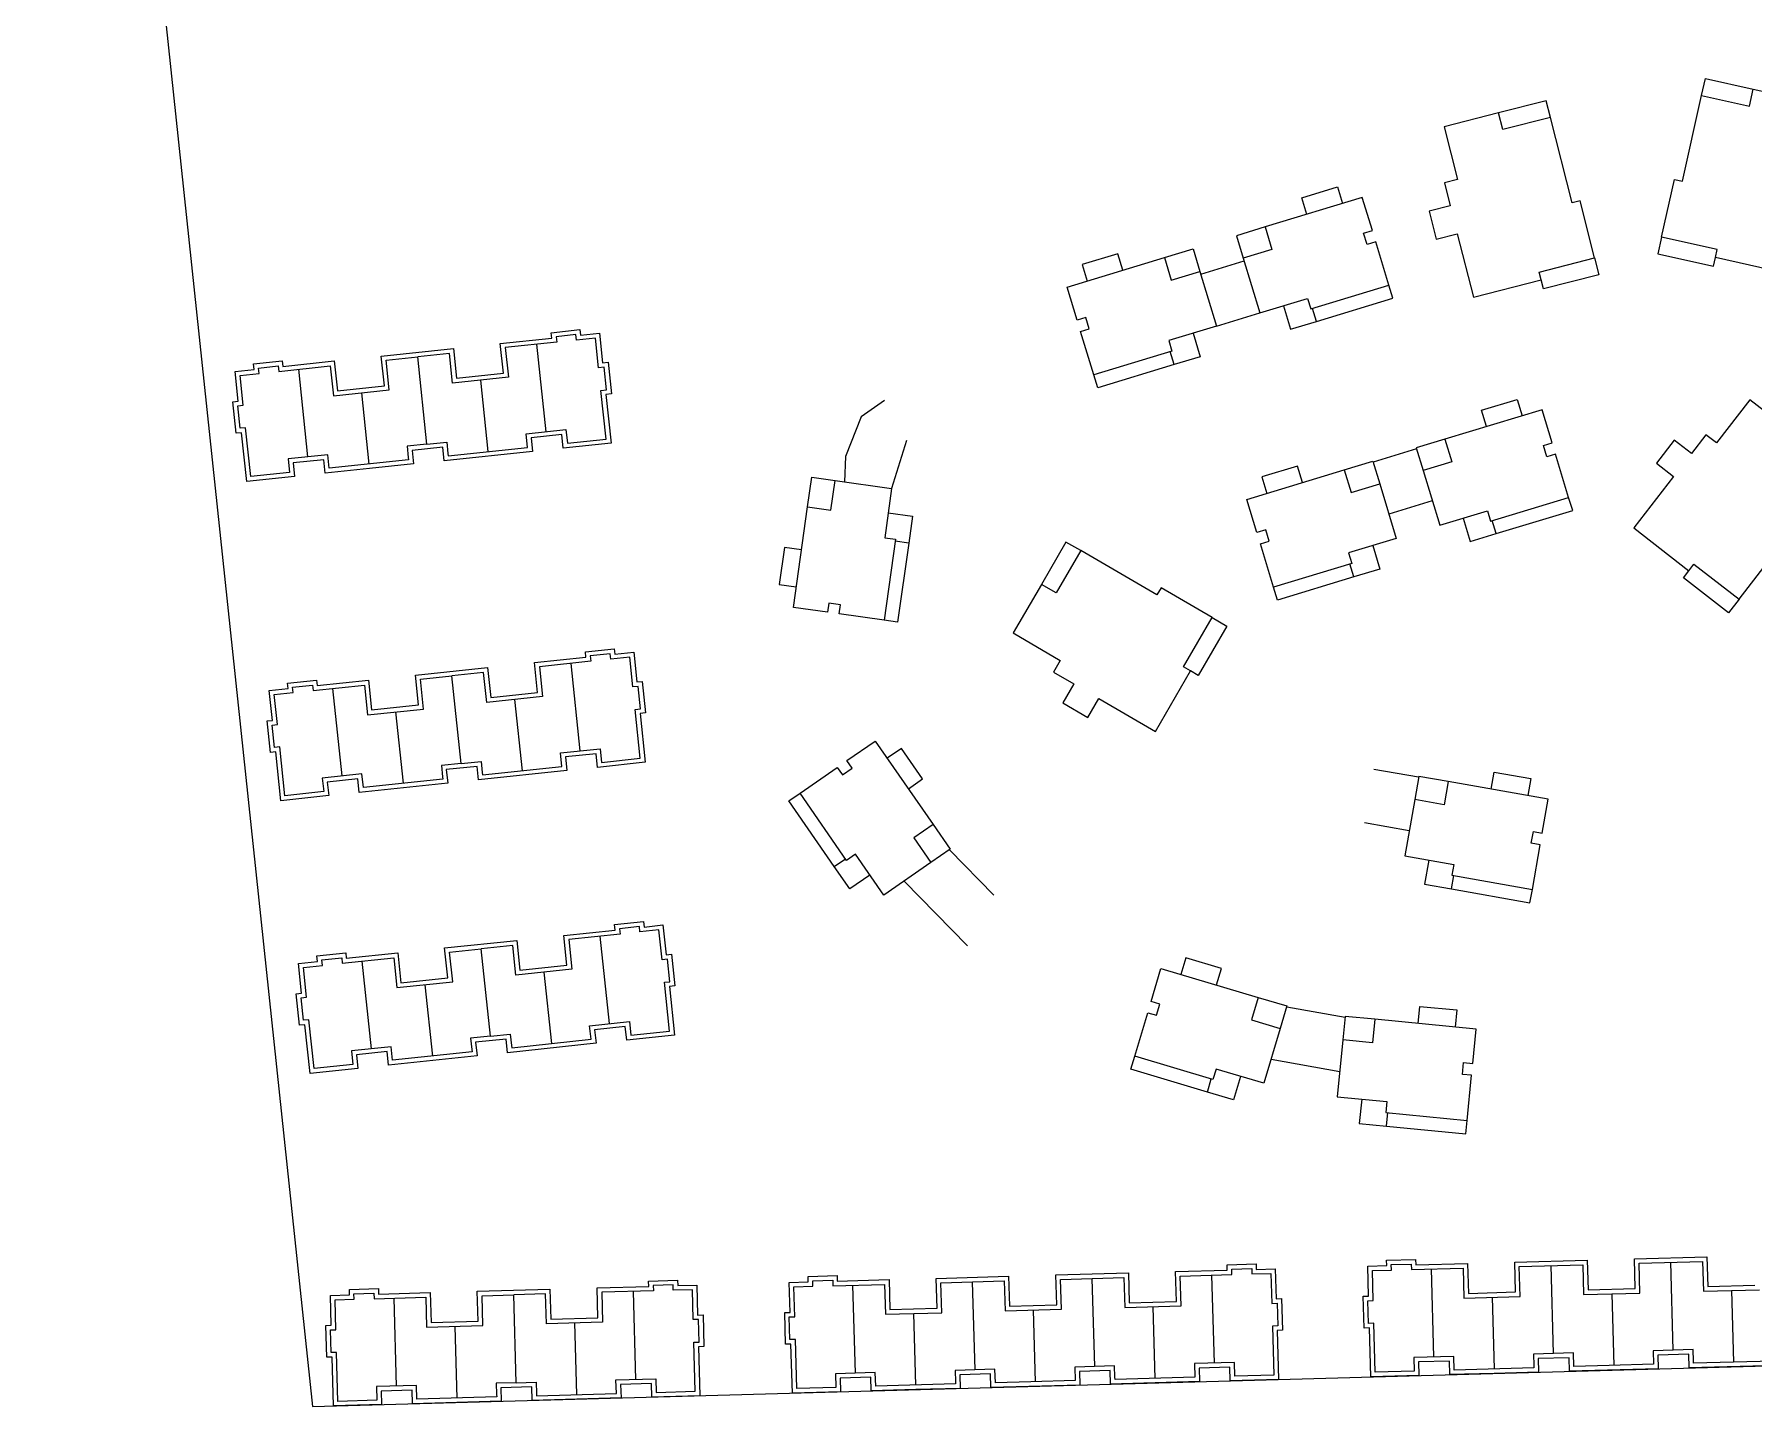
# Model space of a CAD drawing. Extents: x 741202 to 867202, y 603120 to 647617.
# Drawn here: x 814576 to 816851, y 606108 to 607923 of the extents above; entities that cross this region are included whole.
import ezdxf

# ---------------------------------------------------------------- set-up
doc = ezdxf.new("R2010")
doc.units = 0
doc.header["$LTSCALE"] = 1000
doc.header["$MEASUREMENT"] = 0
doc.layers.add('140', color=2, linetype='CONTINUOUS', lineweight=5)

msp = doc.modelspace()

# ---------------------------------------------------------------- linework, layer by layer
at = {"layer": '140', "color": 7}
for p, q in [((814576.4, 609581.4), (814944.2, 606108.4)), ((816781.9, 607842.7), (816786.9, 607864.9)), ((816786.9, 607864.9), (816850.1, 607850.8)), ((816576.2, 607835.4), (816513.4, 607819.5)), ((816581.8, 607813.3), (816576.2, 607835.4)), ((816756.4, 607729.1), (816781.9, 607842.7)), ((816781.9, 607842.7), (816845.1, 607828.5)), ((816845.1, 607828.5), (816850.1, 607850.8)), ((816850.1, 607850.8), (816922.7, 607834.5)), ((816513.4, 607819.5), (816441.3, 607801.2)), ((816519, 607797.4), (816513.4, 607819.5)), ((816581.8, 607813.3), (816519, 607797.4)), ((816610.5, 607700.5), (816581.8, 607813.3)), ((816441.3, 607801.2), (816459, 607731.4)), ((816252.9, 607707.2), (816300, 607721.5)), ((816300, 607721.5), (816306.6, 607699.6)), ((816459, 607731.4), (816441.6, 607726.9)), ((816441.6, 607726.9), (816449.3, 607696.7)), ((816728.8, 607655.3), (816745.9, 607731.5)), ((816745.9, 607731.5), (816756.4, 607729.1)), ((816333, 607707.7), (816204.4, 607668.6)), ((816259.5, 607685.3), (816252.9, 607707.2)), ((816346.3, 607664), (816333, 607707.7)), ((816449.3, 607696.7), (816421.4, 607689.6)), ((816621, 607703.2), (816610.5, 607700.5)), ((816640.2, 607627.6), (816621, 607703.2)), ((816421.4, 607689.6), (816430.8, 607652.4)), ((816204.4, 607668.6), (816166.5, 607657.1)), ((816166.5, 607657.1), (816175.6, 607627.2)), ((816204.4, 607668.6), (816213.5, 607638.7)), ((816334.8, 607660.5), (816346.3, 607664)), ((816339.3, 607645.6), (816334.8, 607660.5)), ((816350.8, 607649.1), (816339.3, 607645.6)), ((816368.3, 607591.7), (816350.8, 607649.1)), ((816430.8, 607652.4), (816458.7, 607659.5)), ((816458.7, 607659.5), (816480, 607575.7)), ((816728.8, 607655.3), (816723.8, 607633.1)), ((816802.6, 607638.8), (816728.8, 607655.3)), ((815942.6, 607589), (816071.2, 607628.1)), ((816009.5, 607633.2), (815962.4, 607618.9)), ((816016.1, 607611.4), (816009.5, 607633.2)), ((816071.2, 607628.1), (816109.1, 607639.6)), ((816071.2, 607628.1), (816080.3, 607598.3)), ((816109.1, 607639.6), (816118.2, 607609.8)), ((816213.5, 607638.7), (816175.6, 607627.2)), ((816175.6, 607627.2), (816197.6, 607554.9)), ((816566.9, 607609), (816640.2, 607627.6)), ((816640.2, 607627.6), (816645.8, 607605.5)), ((816723.8, 607633.1), (816797.6, 607616.6)), ((816797.6, 607616.6), (816800.2, 607628.3)), ((816800.2, 607628.3), (816802.6, 607638.8)), ((816890.4, 607608.1), (816800.2, 607628.3)), ((815962.4, 607618.9), (815969.1, 607597.1)), ((816080.3, 607598.3), (816118.2, 607609.8)), ((816118.2, 607609.8), (816140.2, 607537.4)), ((816119.3, 607606.3), (816176.7, 607623.8)), ((816569.6, 607598.5), (816566.9, 607609)), ((816645.8, 607605.5), (816572.5, 607586.9)), ((815955.9, 607545.4), (815942.6, 607589)), ((816264.9, 607560.3), (816368.3, 607591.7)), ((816373.5, 607574.5), (816368.3, 607591.7)), ((816480, 607575.7), (816569.6, 607598.5)), ((816572.5, 607586.9), (816569.6, 607598.5)), ((816197.6, 607554.9), (816260.7, 607574.1)), ((816228.6, 607564.3), (816238, 607533.3)), ((816260.7, 607574.1), (816264.9, 607560.3)), ((816272.5, 607543.8), (816267.2, 607561)), ((816272.5, 607543.8), (816373.5, 607574.5)), ((815967.4, 607548.9), (815955.9, 607545.4)), ((815971.9, 607534), (815967.4, 607548.9)), ((816140.2, 607537.4), (816077, 607518.3)), ((816140.2, 607537.4), (816197.6, 607554.9)), ((816238, 607533.3), (816272.5, 607543.8)), ((815192.7, 607514.5), (815260.7, 607521.7)), ((815196.8, 607475.1), (815192.7, 607514.5)), ((815267.3, 607516.3), (815199.3, 607509.2)), ((815253.2, 607397.8), (815241, 607513.6)), ((815259.9, 607528.8), (815298.1, 607532.9)), ((815260.7, 607521.7), (815259.9, 607528.8)), ((815292.8, 607526.3), (815266.5, 607523.5)), ((815266.5, 607523.5), (815267.3, 607516.3)), ((815293.6, 607519.1), (815292.8, 607526.3)), ((815318.6, 607521.7), (815293.6, 607519.1)), ((815298.1, 607532.9), (815298.9, 607525.7)), ((815298.9, 607525.7), (815324, 607528.3)), ((815322.8, 607482.4), (815318.6, 607521.7)), ((815324, 607528.3), (815328.1, 607489)), ((815960.4, 607530.5), (815971.9, 607534)), ((815977.9, 607473.1), (815960.4, 607530.5)), ((816077, 607518.3), (816081.2, 607504.5)), ((816109.2, 607528), (816118.6, 607497)), ((814866.1, 607487.4), (814904.3, 607491.4)), ((814904.3, 607491.4), (814905.1, 607484.2)), ((814905.1, 607484.2), (814973.1, 607491.4)), ((814973.1, 607491.4), (814977.2, 607452)), ((815035.2, 607497.9), (815130.6, 607508)), ((815039.3, 607458.5), (815035.2, 607497.9)), ((815041.7, 607492.6), (815083.5, 607497)), ((815045.9, 607453.2), (815041.7, 607492.6)), ((815125.3, 607501.4), (815083.5, 607497)), ((815095.7, 607381.2), (815083.5, 607497)), ((815095.7, 607381.2), (815083.5, 607497)), ((815095.7, 607381.2), (815083.5, 607497)), ((815095.7, 607381.2), (815083.5, 607497)), ((815129.4, 607462), (815125.3, 607501.4)), ((815130.6, 607508), (815134.8, 607468.6)), ((815199.3, 607509.2), (815203.4, 607469.8)), ((815328.1, 607489), (815335.3, 607489.7)), ((815335.3, 607489.7), (815339.7, 607447.9)), ((816081.2, 607504.5), (815977.9, 607473.1)), ((816084.2, 607486.6), (816078.9, 607503.8)), ((816118.6, 607497), (816084.2, 607486.6)), ((814841.8, 607477.6), (814866.9, 607480.2)), ((814846, 607438.2), (814841.8, 607477.6)), ((814848.4, 607472.2), (814873.5, 607474.9)), ((814852.6, 607432.8), (814848.4, 607472.2)), ((814866.9, 607480.2), (814866.1, 607487.4)), ((814872.7, 607482), (814899, 607484.8)), ((814873.5, 607474.9), (814872.7, 607482)), ((814899, 607484.8), (814899.7, 607477.6)), ((814899.7, 607477.6), (814967.8, 607484.8)), ((814938.2, 607364.6), (814926, 607480.4)), ((814967.8, 607484.8), (814971.9, 607445.4)), ((815203.4, 607469.8), (815129.4, 607462)), ((815134.8, 607468.6), (815196.8, 607475.1)), ((815329.9, 607483.1), (815322.8, 607482.4)), ((815333.1, 607453.3), (815329.9, 607483.1)), ((815983.1, 607455.9), (815977.9, 607473.1)), ((816084.2, 607486.6), (815983.1, 607455.9)), ((814971.9, 607445.4), (815045.9, 607453.2)), ((814977.2, 607452), (815039.3, 607458.5)), ((815008.9, 607449.3), (815018.8, 607355)), ((815008.9, 607449.3), (815018.8, 607355)), ((815166.4, 607465.9), (815176.4, 607371.6)), ((815166.4, 607465.9), (815176.4, 607371.6)), ((815325.9, 607452.5), (815333.1, 607453.3)), ((815332.7, 607388.1), (815325.9, 607452.5)), ((815339.7, 607447.9), (815332.5, 607447.2)), ((815332.5, 607447.2), (815339.3, 607382.7)), ((814838.8, 607437.4), (814846, 607438.2)), ((814843.2, 607395.7), (814838.8, 607437.4)), ((814845.4, 607432.1), (814852.6, 607432.8)), ((814848.5, 607402.3), (814845.4, 607432.1)), ((815700.8, 607439.1), (815669.9, 607417.5)), ((816570.8, 607426.9), (816442.2, 607387.8)), ((816490.7, 607426.3), (816537.8, 607440.6)), ((816497.3, 607404.5), (816490.7, 607426.3)), ((816537.8, 607440.6), (816544.4, 607418.8)), ((816584.1, 607383.2), (816570.8, 607426.9)), ((816845.6, 607439.9), (816801.6, 607382.9)), ((816904.5, 607394.4), (816845.6, 607439.9)), ((814855.7, 607403), (814848.5, 607402.3)), ((814862.5, 607338.6), (814855.7, 607403)), ((815227, 607395), (815279.5, 607400.6)), ((815279.5, 607400.6), (815281.4, 607382.7)), ((815669.9, 607417.5), (815649.5, 607365)), ((814850.4, 607396.4), (814843.2, 607395.7)), ((814857.2, 607332), (814850.4, 607396.4)), ((815095.7, 607381.2), (815069.5, 607378.5)), ((815069.5, 607378.5), (815071, 607363.5)), ((815116.6, 607377.4), (815076, 607373.1)), ((815095.7, 607381.2), (815122, 607384)), ((815118.5, 607359.5), (815116.6, 607377.4)), ((815122, 607384), (815123.5, 607369.1)), ((815123.8, 607366.1), (815228.9, 607377.1)), ((815228.9, 607377.1), (815227, 607395)), ((815274.2, 607394), (815233.6, 607389.7)), ((815233.6, 607389.7), (815235.5, 607371.8)), ((815276, 607376.1), (815274.2, 607394)), ((815339.3, 607382.7), (815276, 607376.1)), ((815281.4, 607382.7), (815332.7, 607388.1)), ((815730, 607386), (815710.4, 607322.8)), ((816442.2, 607387.8), (816404.3, 607376.3)), ((816404.3, 607376.3), (816413.4, 607346.4)), ((816442.2, 607387.8), (816451.3, 607357.9)), ((816572.6, 607379.7), (816584.1, 607383.2)), ((816577.1, 607364.8), (816572.6, 607379.7)), ((816745.5, 607386.8), (816722, 607356.4)), ((816768.3, 607369.2), (816745.5, 607386.8)), ((816787.3, 607393.9), (816768.3, 607369.2)), ((816801.6, 607382.9), (816787.3, 607393.9)), ((814964.4, 607367.4), (814911.9, 607361.9)), ((814911.9, 607361.9), (814913.8, 607344)), ((814959.1, 607360.8), (814918.5, 607356.5)), ((814918.5, 607356.5), (814920.4, 607338.6)), ((814961, 607342.9), (814959.1, 607360.8)), ((814966.3, 607349.5), (814964.4, 607367.4)), ((815071.3, 607360.6), (814966.3, 607349.5)), ((815077.9, 607355.2), (815019.5, 607349.1)), ((815071, 607363.5), (815071.3, 607360.6)), ((815076, 607373.1), (815077.9, 607355.2)), ((815235.5, 607371.8), (815118.5, 607359.5)), ((815123.5, 607369.1), (815123.8, 607366.1)), ((815649.5, 607365), (815648.1, 607331.6)), ((816309, 607347.3), (816346.9, 607358.8)), ((816346.9, 607358.8), (816356, 607329)), ((816404.7, 607375.1), (816347.3, 607357.7)), ((816451.3, 607357.9), (816413.4, 607346.4)), ((816588.6, 607368.3), (816577.1, 607364.8)), ((816606, 607310.9), (816588.6, 607368.3)), ((816722, 607356.4), (816744.8, 607338.8)), ((814920.4, 607338.6), (814857.2, 607332)), ((814913.8, 607344), (814862.5, 607338.6)), ((815019.5, 607349.1), (814961, 607342.9)), ((815599.1, 607298.5), (815604.7, 607337.7)), ((815604.7, 607337.7), (815635.6, 607333.4)), ((815630, 607294.2), (815635.6, 607333.4)), ((815635.6, 607333.4), (815710.4, 607322.8)), ((816180.4, 607308.2), (816309, 607347.3)), ((816247.3, 607352.4), (816200.2, 607338.1)), ((816200.2, 607338.1), (816206.8, 607316.3)), ((816253.9, 607330.6), (816247.3, 607352.4)), ((816309, 607347.3), (816318.1, 607317.5)), ((816413.4, 607346.4), (816435.4, 607274.1)), ((816744.8, 607338.8), (816692, 607270.5)), ((815710.4, 607322.8), (815701.2, 607257.5)), ((816193.7, 607264.6), (816180.4, 607308.2)), ((816318.1, 607317.5), (816356, 607329)), ((816356, 607329), (816378, 607256.6)), ((816502.7, 607279.5), (816606, 607310.9)), ((816611.3, 607293.7), (816606, 607310.9)), ((815580.4, 607165.4), (815599.1, 607298.5)), ((815599.1, 607298.5), (815630, 607294.2)), ((815705.9, 607290.7), (815738, 607286.2)), ((815738, 607286.2), (815733, 607250.6)), ((816425.6, 607306.2), (816368.2, 607288.8)), ((816435.4, 607274.1), (816498.5, 607293.3)), ((816498.5, 607293.3), (816502.7, 607279.5)), ((816510.2, 607263), (816611.3, 607293.7)), ((816205.2, 607268.1), (816193.7, 607264.6)), ((816209.7, 607253.2), (816205.2, 607268.1)), ((816466.4, 607283.5), (816475.8, 607252.5)), ((816475.8, 607252.5), (816510.2, 607263)), ((816510.2, 607263), (816505, 607280.2)), ((816692, 607270.5), (816765.1, 607214)), ((815568.5, 607244.7), (815561.7, 607195.9)), ((815591.1, 607241.5), (815568.5, 607244.7)), ((815715.5, 607255.5), (815700.4, 607148.5)), ((815701.2, 607257.5), (815715.5, 607255.5)), ((815733, 607250.6), (815715.1, 607253.1)), ((815733, 607250.6), (815718.2, 607146)), ((815941, 607251.9), (815908.5, 607195.9)), ((815960.8, 607240.5), (815928.2, 607184.5)), ((815960.8, 607240.5), (815941, 607251.9)), ((816061.4, 607182.1), (815960.8, 607240.5)), ((816198.2, 607249.7), (816209.7, 607253.2)), ((816215.7, 607192.3), (816198.2, 607249.7)), ((816378, 607256.6), (816314.8, 607237.5)), ((816347, 607247.2), (816356.4, 607216.2)), ((816319, 607223.7), (816215.7, 607192.3)), ((816314.8, 607237.5), (816319, 607223.7)), ((816321.9, 607205.8), (816316.7, 607223)), ((816765.1, 607214), (816771.7, 607222.5)), ((816771.7, 607222.5), (816831.5, 607176.3)), ((816831.5, 607176.3), (816879.2, 607238)), ((815561.7, 607195.9), (815584.2, 607192.8)), ((815908.5, 607195.9), (815871.2, 607131.6)), ((815928.2, 607184.5), (815908.5, 607195.9)), ((816321.9, 607205.8), (816220.9, 607175.1)), ((816356.4, 607216.2), (816321.9, 607205.8)), ((816757.8, 607204.5), (816765.1, 607214)), ((816817.6, 607158.3), (816757.8, 607204.5)), ((815627.2, 607171), (815625.5, 607159.1)), ((815642.7, 607168.8), (815627.2, 607171)), ((816066.9, 607191.4), (816061.4, 607182.1)), ((816134.3, 607152.2), (816066.9, 607191.4)), ((816220.9, 607175.1), (816215.7, 607192.3)), ((816831.5, 607176.3), (816817.6, 607158.3)), ((815625.5, 607159.1), (815580.4, 607165.4)), ((815641, 607156.9), (815642.7, 607168.8)), ((815700.4, 607148.5), (815641, 607156.9)), ((815718.2, 607146), (815700.4, 607148.5)), ((816096.4, 607086.9), (816134.3, 607152.2)), ((816134.3, 607152.2), (816154, 607140.8)), ((815871.2, 607131.6), (815933.4, 607095.4)), ((816154, 607140.8), (816116.1, 607075.4)), ((815305.2, 607106.7), (815343.4, 607110.7)), ((815306, 607099.5), (815305.2, 607106.7)), ((815338.1, 607104.1), (815311.8, 607101.3)), ((815338.8, 607096.9), (815338.1, 607104.1)), ((815343.4, 607110.7), (815344.1, 607103.5)), ((815344.1, 607103.5), (815369.2, 607106.2)), ((815369.2, 607106.2), (815373.4, 607066.8)), ((815080.4, 607075.8), (815175.9, 607085.8)), ((815175.9, 607085.8), (815180, 607046.4)), ((815237.9, 607092.4), (815306, 607099.5)), ((815242.1, 607053), (815237.9, 607092.4)), ((815312.6, 607094.2), (815244.5, 607087)), ((815244.5, 607087), (815248.7, 607047.6)), ((815298.5, 606975.7), (815286.3, 607091.4)), ((815311.8, 607101.3), (815312.6, 607094.2)), ((815363.9, 607099.6), (815338.8, 607096.9)), ((815368, 607060.2), (815363.9, 607099.6)), ((815933.4, 607095.4), (815924.4, 607079.8)), ((816059.3, 607001.5), (816105.7, 607081.4)), ((816105.7, 607081.4), (816096.4, 607086.9)), ((816116.1, 607075.4), (816105.7, 607081.4)), ((814887.1, 607055.4), (814912.1, 607058)), ((814911.4, 607065.2), (814949.6, 607069.2)), ((814912.1, 607058), (814911.4, 607065.2)), ((814918, 607059.9), (814944.2, 607062.6)), ((814918.7, 607052.7), (814918, 607059.9)), ((814944.2, 607062.6), (814945, 607055.5)), ((814945, 607055.5), (815013, 607062.6)), ((814949.6, 607069.2), (814950.3, 607062.1)), ((814950.3, 607062.1), (815018.3, 607069.2)), ((814983.4, 606942.5), (814971.2, 607058.2)), ((815013, 607062.6), (815017.2, 607023.3)), ((815018.3, 607069.2), (815022.5, 607029.9)), ((815084.6, 607036.4), (815080.4, 607075.8)), ((815087, 607070.4), (815128.8, 607074.8)), ((815091.1, 607031), (815087, 607070.4)), ((815170.5, 607079.2), (815128.8, 607074.8)), ((815141, 606959.1), (815128.8, 607074.8)), ((815141, 606959.1), (815128.8, 607074.8)), ((815141, 606959.1), (815128.8, 607074.8)), ((815141, 606959.1), (815128.8, 607074.8)), ((815174.7, 607039.8), (815170.5, 607079.2)), ((815375.2, 607061), (815368, 607060.2)), ((815373.4, 607066.8), (815380.5, 607067.6)), ((815378.3, 607031.1), (815375.2, 607061)), ((815380.5, 607067.6), (815384.9, 607025.8)), ((815924.4, 607079.8), (815951.4, 607064.2)), ((815951.4, 607064.2), (815936.9, 607039.3)), ((814891.2, 607016), (814887.1, 607055.4)), ((814893.7, 607050.1), (814918.7, 607052.7)), ((814897.8, 607010.7), (814893.7, 607050.1)), ((815022.5, 607029.9), (815084.6, 607036.4)), ((815248.7, 607047.6), (815174.7, 607039.8)), ((815180, 607046.4), (815242.1, 607053)), ((815211.7, 607043.7), (815221.6, 606949.5)), ((815211.7, 607043.7), (815221.6, 606949.5)), ((815936.9, 607039.3), (815970.1, 607020)), ((815970.1, 607020), (815984.6, 607044.9)), ((815984.6, 607044.9), (816059.3, 607001.5)), ((814884.1, 607015.3), (814891.2, 607016)), ((814888.5, 606973.5), (814884.1, 607015.3)), ((815017.2, 607023.3), (815091.1, 607031)), ((815054.2, 607027.2), (815064.1, 606932.9)), ((815054.2, 607027.2), (815064.1, 606932.9)), ((815371.2, 607030.4), (815378.3, 607031.1)), ((815377.9, 606965.9), (815371.2, 607030.4)), ((815384.9, 607025.8), (815377.8, 607025)), ((815377.8, 607025), (815384.5, 606960.6)), ((814890.7, 607009.9), (814897.8, 607010.7)), ((814893.8, 606980.1), (814890.7, 607009.9)), ((814895.6, 606974.3), (814888.5, 606973.5)), ((814901, 606980.9), (814893.8, 606980.1)), ((814902.4, 606909.8), (814895.6, 606974.3)), ((814907.7, 606916.4), (814901, 606980.9)), ((815272.2, 606972.9), (815324.7, 606978.4)), ((815274.1, 606955), (815272.2, 606972.9)), ((815319.4, 606971.8), (815278.8, 606967.6)), ((815278.8, 606967.6), (815280.7, 606949.7)), ((815321.3, 606953.9), (815319.4, 606971.8)), ((815324.7, 606978.4), (815326.6, 606960.5)), ((815651.3, 606962.8), (815688.8, 606988.7)), ((815688.8, 606988.7), (815765.4, 606878.2)), ((815723.3, 606979), (815704.5, 606966)), ((815751.3, 606938.6), (815723.3, 606979)), ((815009.7, 606945.2), (814957.2, 606939.7)), ((815011.6, 606927.3), (815009.7, 606945.2)), ((815141, 606959.1), (815114.7, 606956.3)), ((815114.7, 606956.3), (815116.3, 606941.4)), ((815161.9, 606955.2), (815121.3, 606951)), ((815121.3, 606951), (815123.2, 606933.1)), ((815141, 606959.1), (815167.2, 606961.8)), ((815163.8, 606937.3), (815161.9, 606955.2)), ((815280.7, 606949.7), (815163.8, 606937.3)), ((815167.2, 606961.8), (815168.8, 606946.9)), ((815168.8, 606946.9), (815169.1, 606943.9)), ((815169.1, 606943.9), (815274.1, 606955)), ((815384.5, 606960.6), (815321.3, 606953.9)), ((815326.6, 606960.5), (815377.9, 606965.9)), ((815589.2, 606919.7), (815638.5, 606953.9)), ((815638.5, 606953.9), (815645.3, 606944)), ((815645.3, 606944), (815658.2, 606952.9)), ((815658.2, 606952.9), (815651.3, 606962.8)), ((816407.5, 606940.8), (816348.4, 606951.2)), ((816503.4, 606925.1), (816507.4, 606947.5)), ((816507.4, 606947.5), (816555.8, 606939)), ((814959.1, 606921.8), (814907.7, 606916.4)), ((814957.2, 606939.7), (814959.1, 606921.8)), ((815004.3, 606938.6), (814963.8, 606934.4)), ((814963.8, 606934.4), (814965.7, 606916.5)), ((815006.2, 606920.7), (815004.3, 606938.6)), ((815064.7, 606926.9), (815006.2, 606920.7)), ((815116.6, 606938.4), (815011.6, 606927.3)), ((815123.2, 606933.1), (815064.7, 606926.9)), ((815116.3, 606941.4), (815116.6, 606938.4)), ((815732.6, 606925.6), (815751.3, 606938.6)), ((816407.7, 606942), (816402.3, 606911.2)), ((816446.7, 606935.1), (816407.7, 606942)), ((816446.7, 606935.1), (816441.3, 606904.4)), ((816579, 606911.7), (816446.7, 606935.1)), ((816555.8, 606939), (816551.9, 606916.5)), ((814965.7, 606916.5), (814902.4, 606909.8)), ((815574.4, 606909.4), (815589.2, 606919.7)), ((815634.5, 606822.6), (815574.4, 606909.4)), ((815650.7, 606830.9), (815589.2, 606919.7)), ((816402.3, 606911.2), (816389.1, 606836.8)), ((816441.3, 606904.4), (816402.3, 606911.2)), ((816571.1, 606866.8), (816579, 606911.7)), ((815765.4, 606878.2), (815739.7, 606860.5)), ((815765.4, 606878.2), (815787.9, 606845.7)), ((816395, 606869.9), (816335.9, 606880.3)), ((815739.7, 606860.5), (815762.3, 606827.9)), ((816556.6, 606853.5), (816559.3, 606868.9)), ((816568.4, 606851.5), (816556.6, 606853.5)), ((816559.3, 606868.9), (816571.1, 606866.8)), ((815634.5, 606822.6), (815649.3, 606832.9)), ((815662.5, 606839.1), (815650.7, 606830.9)), ((815700.1, 606784.9), (815662.5, 606839.1)), ((815787.9, 606845.7), (815762.3, 606827.9)), ((815786.9, 606845), (815845.8, 606784.9)), ((816389.1, 606836.8), (816454.1, 606825.3)), ((816421, 606831.2), (816415.4, 606799.3)), ((816558, 606792.4), (816568.4, 606851.5)), ((815655, 606793.1), (815634.5, 606822.6)), ((815681.7, 606811.5), (815655, 606793.1)), ((815762.3, 606827.9), (815700.1, 606784.9)), ((816450.8, 606793), (816454, 606810.7)), ((816454.1, 606825.3), (816451.6, 606811.1)), ((816451.6, 606811.1), (816558, 606792.4)), ((815726.9, 606803.4), (815810.8, 606717.9)), ((816415.4, 606799.3), (816450.8, 606793)), ((816450.8, 606793), (816554.8, 606774.6)), ((816554.8, 606774.6), (816558, 606792.4)), ((815343.9, 606745.9), (815382.1, 606749.9)), ((815344.6, 606738.7), (815343.9, 606745.9)), ((815376.7, 606743.3), (815350.5, 606740.5)), ((815350.5, 606740.5), (815351.2, 606733.4)), ((815377.5, 606736.2), (815376.7, 606743.3)), ((815402.5, 606738.8), (815377.5, 606736.2)), ((815382.1, 606749.9), (815382.8, 606742.7)), ((815382.8, 606742.7), (815407.9, 606745.4)), ((815406.7, 606699.4), (815402.5, 606738.8)), ((815407.9, 606745.4), (815412, 606706)), ((815119.1, 606715), (815214.6, 606725)), ((815209.2, 606718.4), (815167.4, 606714)), ((815213.4, 606679), (815209.2, 606718.4)), ((815214.6, 606725), (815218.7, 606685.6)), ((815276.6, 606731.6), (815344.6, 606738.7)), ((815280.8, 606692.2), (815276.6, 606731.6)), ((815351.2, 606733.4), (815283.2, 606726.2)), ((815283.2, 606726.2), (815287.4, 606686.8)), ((815337.2, 606614.9), (815325, 606730.6)), ((814925.8, 606694.6), (814950.8, 606697.3)), ((814929.9, 606655.2), (814925.8, 606694.6)), ((814950.1, 606704.4), (814988.3, 606708.4)), ((814950.8, 606697.3), (814950.1, 606704.4)), ((814956.7, 606699.1), (814982.9, 606701.8)), ((814957.4, 606691.9), (814956.7, 606699.1)), ((814982.9, 606701.8), (814983.7, 606694.7)), ((814983.7, 606694.7), (815051.7, 606701.8)), ((814988.3, 606708.4), (814989, 606701.3)), ((814989, 606701.3), (815057, 606708.4)), ((815022.1, 606581.7), (815009.9, 606697.4)), ((815051.7, 606701.8), (815055.8, 606662.5)), ((815057, 606708.4), (815061.2, 606669.1)), ((815123.2, 606675.6), (815119.1, 606715)), ((815125.7, 606709.6), (815167.4, 606714)), ((815129.8, 606670.3), (815125.7, 606709.6)), ((815179.6, 606598.3), (815167.4, 606714)), ((815179.6, 606598.3), (815167.4, 606714)), ((815179.6, 606598.3), (815167.4, 606714)), ((815179.6, 606598.3), (815167.4, 606714)), ((815413.9, 606700.2), (815406.7, 606699.4)), ((815412, 606706), (815419.2, 606706.8)), ((815417, 606670.3), (815413.9, 606700.2)), ((815419.2, 606706.8), (815423.6, 606665)), ((816099.5, 606701.9), (816093, 606680.1)), ((816146.6, 606687.9), (816099.5, 606701.9)), ((814932.3, 606689.3), (814957.4, 606691.9)), ((814936.5, 606649.9), (814932.3, 606689.3)), ((815061.2, 606669.1), (815123.2, 606675.6)), ((815287.4, 606686.8), (815213.4, 606679)), ((815218.7, 606685.6), (815280.8, 606692.2)), ((815250.4, 606682.9), (815260.3, 606588.7)), ((815250.4, 606682.9), (815260.3, 606588.7)), ((816053.5, 606644.2), (816066.5, 606687.9)), ((816066.5, 606687.9), (816195.4, 606649.7)), ((816140.1, 606666.1), (816146.6, 606687.9)), ((814922.7, 606654.5), (814929.9, 606655.2)), ((814927.1, 606612.7), (814922.7, 606654.5)), ((814929.3, 606649.1), (814936.5, 606649.9)), ((814932.5, 606619.3), (814929.3, 606649.1)), ((815055.8, 606662.5), (815129.8, 606670.3)), ((815092.8, 606666.4), (815102.8, 606572.1)), ((815092.8, 606666.4), (815102.8, 606572.1)), ((815409.8, 606669.6), (815417, 606670.3)), ((815416.6, 606605.1), (815409.8, 606669.6)), ((815423.6, 606665), (815416.4, 606664.2)), ((815416.4, 606664.2), (815423.2, 606599.8)), ((816195.4, 606649.7), (816186.5, 606619.8)), ((816195.4, 606649.7), (816233.3, 606638.4)), ((816032, 606571.8), (816049.1, 606629.3)), ((816049.1, 606629.3), (816060.6, 606625.9)), ((816065, 606640.8), (816053.5, 606644.2)), ((816060.6, 606625.9), (816065, 606640.8)), ((816233.3, 606638.4), (816224.4, 606608.5)), ((816233, 606637.2), (816310.2, 606623.3)), ((816407, 606615.1), (816409.3, 606637.7)), ((816409.3, 606637.7), (816458.2, 606633)), ((816458.2, 606633), (816456, 606610.3)), ((814934.3, 606613.5), (814927.1, 606612.7)), ((814939.6, 606620.1), (814932.5, 606619.3)), ((814941.1, 606549), (814934.3, 606613.5)), ((814946.4, 606555.6), (814939.6, 606620.1)), ((815310.9, 606612.1), (815363.4, 606617.6)), ((815312.8, 606594.2), (815310.9, 606612.1)), ((815358.1, 606611), (815317.5, 606606.8)), ((815317.5, 606606.8), (815319.4, 606588.9)), ((815360, 606593.1), (815358.1, 606611)), ((815363.4, 606617.6), (815365.3, 606599.7)), ((815365.3, 606599.7), (815416.6, 606605.1)), ((816186.5, 606619.8), (816224.4, 606608.5)), ((816224.4, 606608.5), (816202.9, 606536)), ((816310.3, 606624.5), (816307.3, 606593.5)), ((816349.7, 606620.7), (816310.3, 606624.5)), ((816349.7, 606620.7), (816346.7, 606589.6)), ((816483.5, 606607.6), (816349.7, 606620.7)), ((816479.1, 606562.2), (816483.5, 606607.6)), ((815048.4, 606584.4), (814995.9, 606578.9)), ((815050.3, 606566.5), (815048.4, 606584.4)), ((815179.6, 606598.3), (815153.4, 606595.5)), ((815153.4, 606595.5), (815155, 606580.6)), ((815155, 606580.6), (815155.3, 606577.6)), ((815200.6, 606594.4), (815160, 606590.2)), ((815160, 606590.2), (815161.9, 606572.3)), ((815179.6, 606598.3), (815205.9, 606601)), ((815202.4, 606576.5), (815200.6, 606594.4)), ((815319.4, 606588.9), (815202.4, 606576.5)), ((815205.9, 606601), (815207.5, 606586.1)), ((815207.5, 606586.1), (815207.8, 606583.1)), ((815207.8, 606583.1), (815312.8, 606594.2)), ((815423.2, 606599.8), (815360, 606593.1)), ((816307.3, 606593.5), (816299.9, 606518.2)), ((816346.7, 606589.6), (816307.3, 606593.5)), ((814997.7, 606561), (814946.4, 606555.6)), ((814995.9, 606578.9), (814997.7, 606561)), ((815043, 606577.9), (815002.5, 606573.6)), ((815002.5, 606573.6), (815004.3, 606555.7)), ((815044.9, 606560), (815043, 606577.9)), ((815103.4, 606566.1), (815044.9, 606560)), ((815155.3, 606577.6), (815050.3, 606566.5)), ((815161.9, 606572.3), (815103.4, 606566.1)), ((816026.9, 606554.5), (816032, 606571.8)), ((816135.5, 606541), (816032, 606571.8)), ((816212.4, 606567.8), (816303.2, 606551.4)), ((816465.6, 606547.8), (816467.1, 606563.4)), ((816467.1, 606563.4), (816479.1, 606562.2)), ((815004.3, 606555.7), (814941.1, 606549)), ((816128.1, 606524.4), (816026.9, 606554.5)), ((816128.1, 606524.4), (816133.2, 606541.7)), ((816139.6, 606554.8), (816135.5, 606541)), ((816202.9, 606536), (816139.6, 606554.8)), ((816171.9, 606545.2), (816162.6, 606514.2)), ((816477.5, 606546.7), (816465.6, 606547.8)), ((816471.7, 606487), (816477.5, 606546.7)), ((816162.6, 606514.2), (816128.1, 606524.4)), ((816299.9, 606518.2), (816365.6, 606511.8)), ((816332.2, 606515.1), (816329, 606482.8)), ((816365.6, 606511.8), (816364.2, 606497.5)), ((816364.2, 606497.5), (816471.7, 606487)), ((816364.9, 606479.3), (816366.6, 606497.2)), ((816329, 606482.8), (816364.9, 606479.3)), ((816364.9, 606479.3), (816470, 606469.1)), ((816470, 606469.1), (816471.7, 606487)), ((816692.9, 606304), (816788.9, 606306.7)), ((816788.9, 606306.7), (816790, 606267.1)), ((815927.6, 606282.5), (816023.6, 606285.2)), ((816023.6, 606285.2), (816024.7, 606245.6)), ((816086, 606286.9), (816154.3, 606288.9)), ((816087.1, 606247.4), (816086, 606286.9)), ((816154.1, 606296.1), (816192.5, 606297.1)), ((816154.3, 606288.9), (816154.1, 606296.1)), ((816160.3, 606290.2), (816186.7, 606291)), ((816160.5, 606283), (816160.3, 606290.2)), ((816186.7, 606291), (816186.9, 606283.8)), ((816186.9, 606283.8), (816212.1, 606284.5)), ((816192.5, 606297.1), (816192.7, 606289.9)), ((816192.7, 606289.9), (816217.9, 606290.6)), ((816212.1, 606284.5), (816213.2, 606244.9)), ((816217.9, 606290.6), (816219, 606251.1)), ((816340.3, 606294.1), (816365.4, 606294.8)), ((816341.4, 606254.5), (816340.3, 606294.1)), ((816346.4, 606288.3), (816371.6, 606289)), ((816347.5, 606248.7), (816346.4, 606288.3)), ((816365.2, 606302), (816403.6, 606303.1)), ((816365.4, 606294.8), (816365.2, 606302)), ((816371.4, 606296.2), (816397.8, 606296.9)), ((816371.6, 606289), (816371.4, 606296.2)), ((816397.8, 606296.9), (816398, 606289.7)), ((816398, 606289.7), (816466.4, 606291.6)), ((816403.6, 606303.1), (816403.8, 606295.9)), ((816403.8, 606295.9), (816472.2, 606297.8)), ((816427.7, 606174.1), (816424.4, 606290.5)), ((816466.4, 606291.6), (816467.5, 606252)), ((816472.2, 606297.8), (816473.3, 606258.2)), ((816534.6, 606299.6), (816630.5, 606302.2)), ((816535.7, 606260), (816534.6, 606299.6)), ((816540.7, 606293.7), (816624.7, 606296.1)), ((816541.9, 606254.1), (816540.7, 606293.7)), ((816586, 606178.5), (816582.7, 606294.9)), ((816586, 606178.5), (816582.7, 606294.9)), ((816624.7, 606296.1), (816625.8, 606256.5)), ((816630.5, 606302.2), (816631.6, 606262.7)), ((816694, 606264.4), (816692.9, 606304)), ((816699.1, 606298.2), (816783, 606300.5)), ((816700.2, 606258.6), (816699.1, 606298.2)), ((816744.3, 606183), (816741.1, 606299.4)), ((816744.3, 606183), (816741.1, 606299.4)), ((816744.3, 606183), (816741.1, 606299.4)), ((816744.3, 606183), (816741.1, 606299.4)), ((816783, 606300.5), (816784.2, 606260.9)), ((814993, 606263.4), (815031.4, 606264.5)), ((814993.2, 606256.2), (814993, 606263.4)), ((815031.4, 606264.5), (815031.6, 606257.3)), ((815162.3, 606261), (815258.3, 606263.7)), ((815258.3, 606263.7), (815259.4, 606224.1)), ((815320.7, 606265.4), (815389, 606267.3)), ((815321.8, 606225.8), (815320.7, 606265.4)), ((815395.2, 606261.5), (815326.8, 606259.6)), ((815388.8, 606274.5), (815427.2, 606275.6)), ((815389, 606267.3), (815388.8, 606274.5)), ((815421.4, 606269.5), (815395, 606268.7)), ((815395, 606268.7), (815395.2, 606261.5)), ((815421.6, 606262.3), (815421.4, 606269.5)), ((815446.8, 606263), (815421.6, 606262.3)), ((815427.2, 606275.6), (815427.4, 606268.4)), ((815427.4, 606268.4), (815452.6, 606269.1)), ((815447.9, 606223.4), (815446.8, 606263)), ((815452.6, 606269.1), (815453.7, 606229.5)), ((815575, 606272.6), (815600.1, 606273.3)), ((815576.1, 606233), (815575, 606272.6)), ((815581.1, 606266.7), (815606.3, 606267.5)), ((815582.2, 606227.2), (815581.1, 606266.7)), ((815599.9, 606280.5), (815638.3, 606281.6)), ((815600.1, 606273.3), (815599.9, 606280.5)), ((815606.1, 606274.6), (815632.5, 606275.4)), ((815606.3, 606267.5), (815606.1, 606274.6)), ((815632.5, 606275.4), (815632.7, 606268.2)), ((815632.7, 606268.2), (815701.1, 606270.1)), ((815638.3, 606281.6), (815638.5, 606274.4)), ((815638.5, 606274.4), (815706.9, 606276.3)), ((815662.4, 606152.6), (815659.1, 606268.9)), ((815701.1, 606270.1), (815702.2, 606230.5)), ((815706.9, 606276.3), (815708, 606236.7)), ((815769.3, 606278), (815865.2, 606280.7)), ((815770.4, 606238.4), (815769.3, 606278)), ((815775.4, 606272.2), (815859.4, 606274.6)), ((815776.6, 606232.6), (815775.4, 606272.2)), ((815820.7, 606157), (815817.4, 606273.4)), ((815820.7, 606157), (815817.4, 606273.4)), ((815859.4, 606274.6), (815860.5, 606235)), ((815865.2, 606280.7), (815866.4, 606241.1)), ((815928.7, 606242.9), (815927.6, 606282.5)), ((815933.8, 606276.7), (816017.7, 606279)), ((815934.9, 606237.1), (815933.8, 606276.7)), ((815979, 606161.5), (815975.8, 606277.8)), ((815979, 606161.5), (815975.8, 606277.8)), ((815979, 606161.5), (815975.8, 606277.8)), ((815979, 606161.5), (815975.8, 606277.8)), ((816017.7, 606279), (816018.9, 606239.4)), ((816092.1, 606281.1), (816160.5, 606283)), ((816093.2, 606241.5), (816092.1, 606281.1)), ((816137.4, 606165.9), (816134.1, 606282.3)), ((816631.6, 606262.7), (816694, 606264.4)), ((816784.2, 606260.9), (816858.5, 606263)), ((816790, 606267.1), (816852.4, 606268.9)), ((816821.3, 606262), (816824, 606167.2)), ((816821.3, 606262), (816824, 606167.2)), ((816821.3, 606262), (816824, 606167.2)), ((816821.3, 606262), (816824, 606167.2)), ((814968, 606255.5), (814993.2, 606256.2)), ((814969.1, 606215.9), (814968, 606255.5)), ((814974.2, 606249.7), (814999.3, 606250.4)), ((814975.3, 606210.1), (814974.2, 606249.7)), ((814999.1, 606257.6), (815025.5, 606258.3)), ((814999.3, 606250.4), (814999.1, 606257.6)), ((815025.5, 606258.3), (815025.7, 606251.1)), ((815025.7, 606251.1), (815094.1, 606253)), ((815031.6, 606257.3), (815099.9, 606259.2)), ((815055.4, 606135.5), (815052.1, 606251.9)), ((815094.1, 606253), (815095.2, 606213.5)), ((815099.9, 606259.2), (815101.1, 606219.6)), ((815163.4, 606221.4), (815162.3, 606261)), ((815168.5, 606255.1), (815210.5, 606256.3)), ((815169.6, 606215.6), (815168.5, 606255.1)), ((815252.4, 606257.5), (815210.5, 606256.3)), ((815213.7, 606140), (815210.5, 606256.3)), ((815213.7, 606140), (815210.5, 606256.3)), ((815213.7, 606140), (815210.5, 606256.3)), ((815213.7, 606140), (815210.5, 606256.3)), ((815253.6, 606217.9), (815252.4, 606257.5)), ((815326.8, 606259.6), (815327.9, 606220)), ((815372.1, 606144.4), (815368.8, 606260.8)), ((815708, 606236.7), (815770.4, 606238.4)), ((815866.4, 606241.1), (815928.7, 606242.9)), ((816018.9, 606239.4), (816093.2, 606241.5)), ((816024.7, 606245.6), (816087.1, 606247.4)), ((816056, 606240.5), (816058.7, 606145.7)), ((816056, 606240.5), (816058.7, 606145.7)), ((816056, 606240.5), (816058.7, 606145.7)), ((816056, 606240.5), (816058.7, 606145.7)), ((816213.2, 606244.9), (816220.4, 606245.1)), ((816219, 606251.1), (816226.2, 606251.3)), ((816220.4, 606245.1), (816221.2, 606215.1)), ((816226.2, 606251.3), (816227.4, 606209.3)), ((816334.2, 606254.3), (816341.4, 606254.5)), ((816335.3, 606212.3), (816334.2, 606254.3)), ((816340.3, 606248.5), (816347.5, 606248.7)), ((816341.2, 606218.5), (816340.3, 606248.5)), ((816467.5, 606252), (816541.9, 606254.1)), ((816473.3, 606258.2), (816535.7, 606260)), ((816504.7, 606253.1), (816507.3, 606158.3)), ((816504.7, 606253.1), (816507.3, 606158.3)), ((816625.8, 606256.5), (816700.2, 606258.6)), ((816663, 606257.5), (816665.7, 606162.8)), ((816663, 606257.5), (816665.7, 606162.8)), ((816663, 606257.5), (816665.7, 606162.8)), ((816663, 606257.5), (816665.7, 606162.8)), ((814961.9, 606215.7), (814969.1, 606215.9)), ((814963.1, 606173.7), (814961.9, 606215.7)), ((815101.1, 606219.6), (815163.4, 606221.4)), ((815327.9, 606220), (815253.6, 606217.9)), ((815259.4, 606224.1), (815321.8, 606225.8)), ((815290.7, 606219), (815293.4, 606124.2)), ((815290.7, 606219), (815293.4, 606124.2)), ((815455.1, 606223.6), (815447.9, 606223.4)), ((815453.7, 606229.5), (815460.9, 606229.7)), ((815455.9, 606193.6), (815455.1, 606223.6)), ((815460.9, 606229.7), (815462.1, 606187.8)), ((815568.9, 606232.8), (815576.1, 606233)), ((815570, 606190.8), (815568.9, 606232.8)), ((815575, 606227), (815582.2, 606227.2)), ((815575.9, 606197), (815575, 606227)), ((815702.2, 606230.5), (815776.6, 606232.6)), ((815739.4, 606231.6), (815742, 606136.8)), ((815739.4, 606231.6), (815742, 606136.8)), ((815860.5, 606235), (815934.9, 606237.1)), ((815897.7, 606236), (815900.4, 606141.3)), ((815897.7, 606236), (815900.4, 606141.3)), ((815897.7, 606236), (815900.4, 606141.3)), ((815897.7, 606236), (815900.4, 606141.3)), ((816348.4, 606218.7), (816341.2, 606218.5)), ((816350.2, 606153.9), (816348.4, 606218.7)), ((814968.1, 606209.9), (814975.3, 606210.1)), ((814968.9, 606179.9), (814968.1, 606209.9)), ((815095.2, 606213.5), (815169.6, 606215.6)), ((815132.4, 606214.5), (815135.1, 606119.7)), ((815132.4, 606214.5), (815135.1, 606119.7)), ((815448.7, 606193.4), (815455.9, 606193.6)), ((815450.5, 606128.6), (815448.7, 606193.4)), ((815583.1, 606197.2), (815575.9, 606197)), ((815584.9, 606132.4), (815583.1, 606197.2)), ((816221.2, 606215.1), (816214, 606214.9)), ((816214, 606214.9), (816215.8, 606150.1)), ((816227.4, 606209.3), (816220.2, 606209.1)), ((816220.2, 606209.1), (816222, 606144.3)), ((816342.5, 606212.5), (816335.3, 606212.3)), ((816344.4, 606147.7), (816342.5, 606212.5)), ((814944.2, 606108.4), (817609.3, 606183.3)), ((814970.3, 606173.9), (814963.1, 606173.7)), ((814976.1, 606180.1), (814968.9, 606179.9)), ((814972.1, 606109.2), (814970.3, 606173.9)), ((814977.9, 606115.3), (814976.1, 606180.1)), ((815462.1, 606187.8), (815454.9, 606187.6)), ((815454.9, 606187.6), (815456.7, 606122.8)), ((815577.2, 606191), (815570, 606190.8)), ((815579.1, 606126.2), (815577.2, 606191)), ((816454, 606174.8), (816401.3, 606173.4)), ((816401.3, 606173.4), (816401.8, 606155.4)), ((816454.6, 606156.8), (816454, 606174.8)), ((816612.4, 606179.3), (816559.6, 606177.8)), ((816559.6, 606177.8), (816560, 606162.8)), ((816606.6, 606173.1), (816565.8, 606172)), ((816565.8, 606172), (816566.3, 606154)), ((816607.1, 606155.1), (816606.6, 606173.1)), ((816612.9, 606161.3), (816612.4, 606179.3)), ((816770.7, 606183.7), (816717.9, 606182.3)), ((816717.9, 606182.3), (816718.4, 606164.3)), ((816764.9, 606177.6), (816724.1, 606176.4)), ((816724.1, 606176.4), (816724.6, 606158.4)), ((816765.4, 606159.6), (816764.9, 606177.6)), ((816771.1, 606168.7), (816770.7, 606183.7)), ((815688.7, 606153.3), (815636, 606151.8)), ((815636, 606151.8), (815636.5, 606133.8)), ((815689.3, 606135.3), (815688.7, 606153.3)), ((815847.1, 606157.8), (815794.3, 606156.3)), ((815794.3, 606156.3), (815794.7, 606141.3)), ((815841.3, 606151.6), (815800.5, 606150.5)), ((815800.5, 606150.5), (815801, 606132.5)), ((815841.8, 606133.6), (815841.3, 606151.6)), ((815847.6, 606139.8), (815847.1, 606157.8)), ((816005.4, 606162.2), (815952.6, 606160.7)), ((815952.6, 606160.7), (815953.2, 606142.7)), ((815999.6, 606156.1), (815958.8, 606154.9)), ((815958.8, 606154.9), (815959.3, 606136.9)), ((816000.1, 606138.1), (815999.6, 606156.1)), ((816005.8, 606147.2), (816005.4, 606162.2)), ((816163.8, 606166.7), (816111, 606165.2)), ((816111, 606165.2), (816111.5, 606147.2)), ((816157.9, 606160.5), (816117.1, 606159.4)), ((816117.1, 606159.4), (816117.7, 606141.4)), ((816158.4, 606142.5), (816157.9, 606160.5)), ((816164.3, 606148.7), (816163.8, 606166.7)), ((816215.8, 606150.1), (816164.3, 606148.7)), ((816407.9, 606149.5), (816344.4, 606147.7)), ((816401.8, 606155.4), (816350.2, 606153.9)), ((816448.2, 606168.7), (816407.4, 606167.5)), ((816407.4, 606167.5), (816407.9, 606149.5)), ((816448.7, 606150.7), (816448.2, 606168.7)), ((816507.5, 606152.3), (816448.7, 606150.7)), ((816560.1, 606159.8), (816454.6, 606156.8)), ((816566.3, 606154), (816507.5, 606152.3)), ((816560, 606162.8), (816560.1, 606159.8)), ((816724.6, 606158.4), (816607.1, 606155.1)), ((816659.7, 606162.6), (816612.9, 606161.3)), ((816718.4, 606164.3), (816659.7, 606162.6)), ((816883, 606162.9), (816765.4, 606159.6)), ((816771.2, 606165.7), (816771.1, 606168.7)), ((816876.8, 606168.7), (816771.2, 606165.7)), ((815081.8, 606136.3), (815029, 606134.8)), ((815029, 606134.8), (815029.5, 606116.8)), ((815076, 606130.1), (815035.2, 606128.9)), ((815035.2, 606128.9), (815035.7, 606111)), ((815076.5, 606112.1), (815076, 606130.1)), ((815082.3, 606118.3), (815081.8, 606136.3)), ((815213.7, 606140), (815187.3, 606139.2)), ((815187.3, 606139.2), (815187.8, 606124.2)), ((815234.3, 606134.5), (815193.5, 606133.4)), ((815193.5, 606133.4), (815194, 606115.4)), ((815213.7, 606140), (815240.1, 606140.7)), ((815234.8, 606116.5), (815234.3, 606134.5)), ((815240.1, 606140.7), (815240.5, 606125.7)), ((815240.5, 606125.7), (815240.6, 606122.7)), ((815240.6, 606122.7), (815346.2, 606125.7)), ((815345.7, 606143.7), (815398.5, 606145.2)), ((815346.2, 606125.7), (815345.7, 606143.7)), ((815392.6, 606139), (815351.9, 606137.8)), ((815351.9, 606137.8), (815352.4, 606119.9)), ((815393.1, 606121), (815392.6, 606139)), ((815398.5, 606145.2), (815399, 606127.2)), ((815399, 606127.2), (815450.5, 606128.6)), ((815642.6, 606128), (815579.1, 606126.2)), ((815636.5, 606133.8), (815584.9, 606132.4)), ((815682.9, 606147.2), (815642.1, 606146)), ((815642.1, 606146), (815642.6, 606128)), ((815683.4, 606129.2), (815682.9, 606147.2)), ((815742.2, 606130.8), (815683.4, 606129.2)), ((815794.8, 606138.3), (815689.3, 606135.3)), ((815801, 606132.5), (815742.2, 606130.8)), ((815794.7, 606141.3), (815794.8, 606138.3)), ((815959.3, 606136.9), (815841.8, 606133.6)), ((815894.4, 606141.1), (815847.6, 606139.8)), ((815953.2, 606142.7), (815894.4, 606141.1)), ((816117.7, 606141.4), (816000.1, 606138.1)), ((816005.9, 606144.2), (816005.8, 606147.2)), ((816111.5, 606147.2), (816005.9, 606144.2)), ((816222, 606144.3), (816158.4, 606142.5)), ((815035.7, 606111), (814972.1, 606109.2)), ((815029.5, 606116.8), (814977.9, 606115.3)), ((815135.2, 606113.8), (815076.5, 606112.1)), ((815187.9, 606121.2), (815082.3, 606118.3)), ((815194, 606115.4), (815135.2, 606113.8)), ((815187.8, 606124.2), (815187.9, 606121.2)), ((815352.4, 606119.9), (815234.8, 606116.5)), ((815456.7, 606122.8), (815393.1, 606121))]:
    msp.add_line(p, q, dxfattribs=at)

doc.saveas('drawing.dxf')
